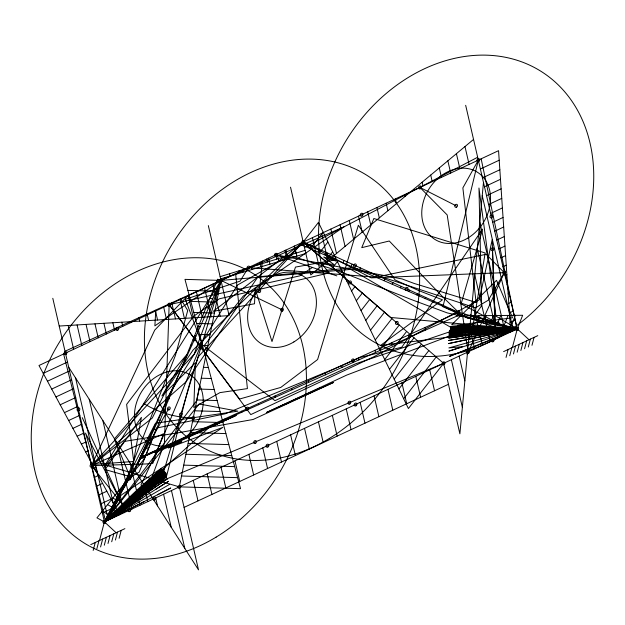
<?xml version="1.0" encoding="UTF-8"?>
<svg xmlns="http://www.w3.org/2000/svg" width="625" height="625" viewBox="0 0 625 625"><rect width="100%" height="100%" fill="white"/><g stroke="black" fill="none" stroke-linecap="round" stroke-linejoin="round"><path stroke-width="0.94" d="M155.75 310.914L154.875 325.852L220.992 280.422L343.922 226.852L243.211 296.133L203.938 345.945L274.953 400.664L355.484 363.852L478.492 322.031L517.289 328.898L529.008 339.75M483.477 182.438L459.883 433.812L443.617 363.336L303.195 242L213.258 311.32L254.523 303.766L255.18 288.867L272 341.555L295.469 267.078L336.734 259.68L324.914 254.641L335.969 261.07L323.695 257.008L334.023 264.57L320.891 262.953L329.281 272.875L219.203 298.859L193.93 315.969L126.633 404.375L133.695 461.484L92.766 464.453L186.086 381.781L257.953 276.859L353.719 267.617L475.406 307.867L488.375 300.148L504.305 272.641L486.148 254.305L376.055 277.125L248.391 267.617L240.062 281.156L185.336 299.289L201.703 343C182.391 390.727 163.359 438.617 140.938 484.984A29.656 23.852 -57.5 0 1 146.523 490.898L145.641 489.586L133.547 499.227L145.945 490.172L144.391 488.039M259.312 291.094L262.398 261.07M199.719 385.859L196.523 400.922L104.422 521.891L99.508 540.516M93.164 550.422L95.258 542.5M96.875 548.688L98.961 540.766M100.578 546.953L102.672 539.039M104.289 545.219L106.375 537.305M107.992 543.484L110.086 535.57M111.703 541.758L113.789 533.836M115.406 540.023L117.5 532.102M119.117 538.289L121.203 530.375M506.039 357.43L508.125 349.508M509.742 355.695L511.836 347.773M512.375 347.523L517.289 328.898L522.656 315.273L456.961 315.93L458.398 312.273L517.289 328.898L465.672 105.313M513.453 353.961L515.539 346.047M517.156 352.227L519.25 344.312M520.867 350.492L522.953 342.578M524.57 348.766L526.664 340.844M528.281 347.031L530.367 339.109M531.992 345.297L534.078 337.375M282.023 309.781L220.992 280.422L141.672 456.844L144.625 458.437L96.938 517.859L104.422 521.891L160.789 481.398L220.992 280.422L350.844 269.398L450.461 327.141L463.633 327.18M464.258 315.852L464.945 314.117M478.031 317.812L478.859 315.711M484.57 319.656L486.156 315.641M491.117 321.508L493.461 315.562M497.664 323.352L500.758 315.492M504.203 325.203L508.055 315.422M510.75 327.047L515.359 315.352M468.227 352.086L504.305 272.641L371.141 277.859L303.195 242L193.008 350.109L166.422 389.711L152.25 418.078L91.43 465.633L121.883 503.484L82.266 417.656M116.141 532.742L104.422 521.891L126.234 479.586L139.258 472.039L156.508 428.07L225.32 413.766L333.57 369.094L360.531 357.367L401.797 347.211L482.594 229.133L461.117 303.922L495.133 321.781L470.047 314.984L494.844 322.492L492.406 249.172M160.789 481.398L443.617 363.336L408.398 408.539L318.445 222.414L303.195 242L301.68 244.938L458.094 312.859L458.398 312.273L303.195 242L198.289 356.742C184.242 395.828 177.219 436.656 166.406 476.609L141.336 494.141L104.422 521.891L52.797 298.305M309.914 248.508L311.359 245.695M318.148 252.086L319.531 249.398M326.375 255.664L327.695 253.094M334.609 259.234L335.867 256.789M342.844 262.812L344.039 260.492M351.078 266.391L352.203 264.188M359.305 269.961L360.375 267.891M367.539 273.539L368.539 271.586M375.773 277.109L376.711 275.281M384 280.688L384.883 278.984M392.234 284.266L393.047 282.68M400.469 287.836L401.219 286.383M408.703 291.414L409.383 290.078M416.93 294.984L417.555 293.773M425.164 298.562L425.727 297.477M433.398 302.141L433.891 301.172M441.633 305.711L442.062 304.875M449.859 309.289L450.234 308.57M144.219 501.586L104.422 521.891L155.477 423.25L237.883 411.172L199.195 403.961L104.422 521.891L517.289 328.898L495.961 316.125L478.969 188.016L481.656 305.633L472.656 318.734L447.219 312.891L410.977 299.414L339.094 271.133L289.781 255.406L237.492 285.047L170.039 392.906L130.086 479.047L150.398 436.109L130.445 479.188L141.383 417.352L105.047 469.531L130.008 476.664L114.305 439.016L186.445 355.047L161.898 395.938L195.375 362.828L193.812 407.469L219.945 392.617L247.414 388.609L235.609 273.586M157.477 494.805L170.734 488L104.422 521.891L168.852 408.437M169.625 484.359L104.422 521.891L141.672 456.844L458.398 312.273L459.031 315.125L141.695 456.961L144.742 457.953L217.648 279.219L221 280.445L179.344 486.867L198.508 569.859L68.727 367.281M155.664 489.344L168.5 481.273L104.422 521.891L112.898 508.437M142.844 497.461L104.422 521.891L121.367 494.977L222.82 427.383L168.414 448.016L181.797 441.688L154.703 452.68L235.234 415.891L142.211 457.32L236.328 415.141L209.43 427.156L104.422 521.891L117.039 501.984L108.102 515.133L123.312 487.25L175.406 355.453L187.727 310.5L180.812 299.203M104.906 466.695L124.148 441.453L179.133 432.617L253.141 419.477L333.617 382.422L279.867 406.672L320.078 388.023L266.383 412.531L346.766 375.07L441.961 338.859L469.07 327.961L473.875 325.523L472.867 327.453L495.125 328.078L473.07 327.047L473.25 326.688L472.922 327.336L486.328 327.836M310.586 248.383L323.18 232.211M317.977 254.773L327.914 242.008M325.367 261.156L332.648 251.805M332.758 267.547L337.383 261.602M340.148 273.93L342.117 271.398M346.852 281.195L347.539 280.312M351.586 290.984L354.93 286.703M356.32 300.781L362.32 293.086M361.055 310.578L369.711 299.477M365.789 320.375L377.102 305.859M370.523 330.172L384.492 312.25M375.258 339.969L391.883 318.633M379.992 349.766L399.273 325.016M384.727 359.562L406.664 331.406M389.461 369.352L414.055 337.789M394.195 379.148L421.445 344.18M398.93 388.945L428.836 350.562M403.664 398.742L436.227 356.953M187.461 296.102L154.727 330.109L91.43 465.633L145.695 463.977L152.883 463.312L163.516 433.781L91.43 465.633L194.125 354.188L220.992 280.422L184.977 279.367L240.531 488.664L179.344 486.867L105.125 465.008L220.992 280.422L65.023 351.234M116.477 512.195L104.422 521.891L164.664 473.32L104.422 521.891L165.164 474.211L104.422 521.891C122.977 503.703 140.953 484.695 161.969 469.281L161.422 468.234L127.242 500.406L150.906 480.273L163.289 471.18L162.922 469.602L104.789 521.555L140.508 491.695L165.172 473.32L164.609 471.375L104.422 521.891L167.453 478.789L104.422 521.891L162.242 469.477L104.422 521.891L166.547 476.852L104.422 521.891L163.727 468.664L163.477 471.359L139.625 491.211L104.422 521.891L166.242 476.297L141.172 493.836L104.422 521.891L139.758 491.414L163.68 471.688L104.422 521.891L165.789 475.359L141.031 493.57L104.422 521.891L163.938 472.102L104.422 521.891L153.414 484.461L166.047 475.906L166.023 473.133L104.422 521.891L164.258 472.633L140.133 492.016M473.547 139.422L310.789 274.922L290.531 187.172M104.422 521.891L165.57 472.539L165.633 475.133L153.062 483.828L128.586 502.57M145.945 490.172L125.328 506.172M473.055 327.398L495.117 328.102L472.734 327.727L472.953 327.281L495.477 327.445L492.195 239.562L479.328 299.789L373.992 356.68L250.789 414.594L169.148 304.656L299.727 275.891L312.414 267.453M137.633 496.922L146.641 491.094L145.758 489.75L133.383 498.859L124.195 504.742A18.164 14.609 -57.5 0 1 123.398 504.531L134.922 493.984L148.242 487.445L164.406 443.195L169.148 304.656L239.57 399.016L280.773 387.438L317.609 359.539L358.375 225.234L395.039 279.93L418.445 290.461L442.453 299.797L380.609 345.422L517.289 328.898L466.422 317.18L442.961 306.742L478.328 160.133L462.867 187.891L476.109 302.422L414.18 283.453L402.109 278.945L275.789 254.805L276.789 259.109M472.594 328.25L486.164 328.367M304.453 247.477L477.664 157.25M43.234 373.352L67.508 362.008M480.383 169.016L499.203 160.219M47.477 381.211L69.555 370.891M482.43 177.898L499.844 169.758M51.719 389.07L71.609 379.773M484.484 186.781L500.484 179.297M55.953 396.93L73.656 388.656M486.531 195.664L501.125 188.844M60.195 404.789L75.711 397.539M488.586 204.547L501.758 198.383M64.438 412.648L77.758 406.422M490.633 213.43L502.398 207.93M68.672 420.508L79.812 415.305M492.688 222.312L503.039 217.469M72.914 428.367L81.859 424.188M494.734 231.188L503.68 227.008M77.156 436.227L83.914 433.063M496.781 240.07L504.32 236.555M81.398 444.086L85.961 441.945M498.836 248.953L504.953 246.094M85.633 451.945L88.016 450.828M500.883 257.836L505.594 255.633M502.938 266.719L506.234 265.18M92.117 468.594L94.117 467.664M504.984 275.602L506.875 274.719M94.164 477.477L98.352 475.516M507.039 284.484L507.594 284.227M96.219 486.359L102.594 483.375M508.148 293.805L509.484 293.18M98.266 495.242L106.836 491.234M508.789 303.344L511.375 302.141M100.32 504.125L111.078 499.094M509.43 312.891L513.266 311.094M102.367 513.008L115.312 506.953M510.07 322.43L515.242 320.016M90.75 544.609L124.898 528.648M503.617 351.617L537.766 335.656M184.086 507.383L448.453 384.305M220.125 276.672L305.117 250.328M220.625 278.844L305.844 253.477M476.117 334.469L517.289 328.898L466.359 317.352L517.289 328.898L476.727 345.812L449.563 356.367L517.289 328.898L466.289 317.562L517.289 328.898L476.266 342.641L448.852 351.125L462.539 346.68L448.867 347.914L517.289 328.898L390.656 317.469L303.195 242M462.391 336.289L448.672 338.039L517.289 328.898L457.266 326.875L517.289 328.898L448.484 343.594L517.289 328.898L450.633 326.781L490.883 328.062L451.656 324.766L496.516 280.328L512.531 317.766L457.641 325.109L510.938 328.492L497.523 328.062M476.211 333.266L517.289 328.898L472.734 328.023L486.312 328.07M462.516 334.711L448.828 336.133L517.289 328.898L450.602 327.828L476.938 328.133M462.641 333.477L448.977 334.656L517.289 328.898L448.547 340.477L517.289 328.898L450.477 328.734L463.312 328.836M476.305 332.32L517.289 328.898L476.805 328.875M59.203 326.047L229.117 315.625L208.336 225.602M463.062 330.336L449.719 330.883L517.289 328.898L449.109 333.5L517.289 328.898L450.273 329.617L477.07 329.719L449.984 330.266L517.289 328.898L449.227 332.594L517.289 328.898L449.867 330.539L517.289 328.898L449.328 331.891L517.289 328.898L476.625 329.914M486.047 328.461L472.578 328.312L485.188 252.977L373.852 218.508L361.75 247.648L389.266 241.008L442.859 297.008L461.32 314.984L495.508 327.453L473.438 326.516L486.781 327.281M470.68 327.281L457.219 327.078L510.898 328.695L470.664 327.336M457.258 326.883L477.07 327.492M187.898 290.383L218.797 291.289M190.82 301.398L216.609 302.156M193.75 312.414L214.414 313.016M196.672 323.43L212.227 323.883M199.594 334.445L210.031 334.75M202.516 345.461L207.844 345.617M203.453 367.344L208.367 367.492M201.266 378.211L211.289 378.508M199.07 389.078L214.211 389.523M196.883 399.945L217.141 400.539M194.688 410.805L220.062 411.555M192.5 421.672L222.984 422.57M190.305 432.539L225.906 433.586M188.109 443.406L228.836 444.602M185.922 454.266L231.758 455.617M183.727 465.133L234.68 466.633M181.539 476L237.609 477.648M481.719 327.602L495.125 328.078M473.078 327.297L486.477 327.812M472.906 327.43L486.305 327.93M473.258 326.867L495.055 328.227L481.68 327.695M481.695 327.523L495.055 328.227M275.789 254.805L336.828 275.883M213.812 288.625L216.82 289.711M209.977 298.031L212.641 298.992M206.141 307.438L208.469 308.281M202.305 316.844L204.289 317.562M198.461 326.258L200.117 326.852M194.625 335.664L195.945 336.133M190.789 345.07L191.766 345.422M186.953 354.477L187.594 354.703M170.898 391.844L171.602 392.102M166.719 401.133L167.766 401.508M162.547 410.414L163.93 410.914M158.367 419.703L160.094 420.32M154.195 428.984L156.258 429.727M150.023 438.273L152.414 439.133M145.844 447.562L148.578 448.539M456.148 205.82L419.953 187.422L447.18 214.93L468.18 351.883M137.531 464.07L139.32 465.039M133.391 471.297L134.023 471.641M128.727 478.242L129.258 478.523M123.43 484.844L125.117 485.75M118.133 491.445L120.977 492.977M112.828 498.047L116.836 500.211M107.531 504.648L112.695 507.438M102.234 511.258L108.555 514.664M141.883 485.68L143.008 486.641M142.789 486.438L144.125 487.75M143.805 487.414L145.352 489.203M144.672 488.367L146.367 490.648M119.555 514.812L38.992 365.492L498.562 150.672L510.711 331.977M121.883 503.484L85.508 433.109L97.383 473.031M63.609 353.992L105.633 521.32M482.234 195.664L513.414 330.711M464.984 146.555L469.109 164.445M479.75 222.125L505.656 334.336M456.414 153.688L459.891 168.75M477.266 248.586L497.898 337.961M474.789 275.047L490.148 341.586M447.852 160.82L450.68 173.062M472.305 301.508L482.391 345.211M439.281 167.953L441.461 177.367M469.82 327.969L474.633 348.836M430.719 175.078L432.242 181.68M466.883 352.461L467.336 354.43M422.148 182.211L423.023 185.984M459.125 356.086L464.852 380.891M413.586 189.344L413.852 190.492M451.367 359.711L462.367 407.352M404.586 194.602L405.016 196.477M395.367 198.914L396.453 203.609M429.703 369.836L434.539 390.781M386.148 203.219L387.891 210.742M376.938 207.531L379.32 217.867M415.797 376.336L420.625 397.258M367.719 211.836L370.758 225M401.891 382.844L406.711 403.742M358.5 216.148L362.188 232.133M349.281 220.453L353.625 239.266M387.977 389.344L392.797 410.219M340.062 224.766L345.055 246.398M374.07 395.844L378.883 416.695M330.844 229.07L336.492 253.523M321.625 233.383L327.922 260.656M360.164 402.344L364.969 423.172M312.406 237.688L319.359 267.789M346.25 408.844L351.055 429.648M294.539 246.047L296.867 256.141M294.055 246.266L295.672 253.258M332.344 415.352L337.141 436.125M285.883 250.086L287.898 258.812M284.922 250.539L286.227 256.188M318.438 421.852L323.227 442.609M277.234 254.133L278.93 261.484M268.578 258.18L269.961 264.156M266.656 259.078L267.344 262.039M304.523 428.352L309.312 449.086M259.93 262.219L260.992 266.828M257.523 263.344L257.898 264.969M290.617 434.852L295.398 455.562M251.273 266.266L252.023 269.5M242.625 270.312L243.055 272.164M239.016 270.82L239.258 271.883M276.711 441.352L281.484 462.039M233.969 274.359L234.086 274.836M229.57 273.75L230.125 276.156M225.109 277.508L225.32 278.398M262.797 447.859L267.57 468.516M212.789 284.172L220.172 316.172M248.891 454.359L253.656 474.992M204.578 287.898L211.234 316.719M196.367 291.625L202.289 317.266M234.984 460.859L239.742 481.477M188.156 295.352L193.344 317.82M221.07 467.359L225.828 487.953M179.953 299.078L184.406 318.367M171.742 302.797L175.461 318.914M207.164 473.859L211.914 494.43M163.531 306.523L166.516 319.461M155.32 310.25L157.578 320.008M193.258 480.367L198 500.906M147.117 313.977L148.633 320.562M138.906 317.703L139.688 321.109M171.461 490.555L184.844 548.539M130.695 321.43L130.945 322.516M163.57 494.242L171.188 527.211M121.805 322.203L122.758 326.344M155.688 497.922L157.523 505.891M112.859 322.758L114.57 330.164M143.859 484.562L147.797 501.609M103.922 323.305L106.391 333.992M130.203 463.242L139.914 505.297M94.977 323.852L98.203 337.82M116.539 441.914L132.023 508.984M86.031 324.398L90.016 341.648M102.875 420.594L124.133 512.672M77.094 324.945L81.828 345.477M89.219 399.266L116.25 516.359M68.148 325.5L73.641 349.297M75.555 377.945L108.359 520.047M441.727 319.875L442.328 322.594M425.063 327.484L425.625 330.055M408.391 335.094L408.922 337.523M391.719 342.703L392.219 344.984M375.047 350.312L375.523 352.453M358.383 357.922L358.82 359.914M341.711 365.531L342.117 367.383M325.039 373.141L325.414 374.852M308.367 380.75L308.711 382.312M291.703 388.359L292.016 389.781M275.031 395.969L275.312 397.242M258.359 403.578L258.609 404.711M241.688 411.188L241.906 412.172M225.023 418.797L225.203 419.641M208.352 426.406L208.508 427.102M191.68 434.016L191.805 434.57M175.008 441.625L175.102 442.031M481.148 158.812L517.039 329.016M193.227 418.055A145.297 116.859 -57.5 0 1 143.75 403.477M463.008 330.695L449.539 331.328L517.289 328.898L463.008 330.695M486.203 328.195L472.75 327.938L486.188 328.25M495.445 327.516L482.117 326.672L495.414 327.578M180.68 440.602A39.758 31.977 -57.5 0 0 190.914 375.375A39.758 31.977 -57.5 0 0 134.953 409.336A39.758 31.977 -57.5 0 0 180.68 440.602M216.164 537.094A159.016 127.898 -57.5 0 0 257.109 276.188A159.016 127.898 -57.5 0 0 33.273 412.039A159.016 127.898 -57.5 0 0 216.164 537.094M503.469 334.477A159.016 127.898 -57.5 0 0 544.406 73.562A159.016 127.898 -57.5 0 0 320.578 209.414A159.016 127.898 -57.5 0 0 503.469 334.477M467.984 237.984A39.758 31.977 -57.5 0 0 478.219 172.758A39.758 31.977 -57.5 0 0 422.258 206.719A39.758 31.977 -57.5 0 0 467.984 237.984M329.344 438.438A159.016 127.898 -57.5 0 0 370.281 177.531A159.016 127.898 -57.5 0 0 146.445 313.383A159.016 127.898 -57.5 0 0 329.344 438.438M293.852 341.945A39.758 31.977 -57.5 0 0 304.086 276.719A39.758 31.977 -57.5 0 0 248.133 310.688A39.758 31.977 -57.5 0 0 293.852 341.945M221.469 281.711A1.594 1.281 -57.5 0 0 221.875 279.102A1.594 1.281 -57.5 0 0 219.633 280.461A1.594 1.281 -57.5 0 0 221.469 281.711M248.867 268.898A1.594 1.281 -57.5 0 0 249.273 266.289A1.594 1.281 -57.5 0 0 247.039 267.648A1.594 1.281 -57.5 0 0 248.867 268.898M276.266 256.094A1.594 1.281 -57.5 0 0 276.672 253.484A1.594 1.281 -57.5 0 0 274.438 254.844A1.594 1.281 -57.5 0 0 276.266 256.094M303.664 243.289A1.594 1.281 -57.5 0 0 304.07 240.68A1.594 1.281 -57.5 0 0 301.836 242.031A1.594 1.281 -57.5 0 0 303.664 243.289M458.875 313.555A1.594 1.281 -57.5 0 0 459.281 310.945A1.594 1.281 -57.5 0 0 457.047 312.305A1.594 1.281 -57.5 0 0 458.875 313.555M353.297 361.75A1.594 1.281 -57.5 0 0 353.703 359.141A1.594 1.281 -57.5 0 0 351.469 360.5A1.594 1.281 -57.5 0 0 353.297 361.75M247.719 409.938A1.594 1.281 -57.5 0 0 248.133 407.328A1.594 1.281 -57.5 0 0 245.891 408.688A1.594 1.281 -57.5 0 0 247.719 409.938M142.148 458.133A1.594 1.281 -57.5 0 0 142.555 455.523A1.594 1.281 -57.5 0 0 140.312 456.883A1.594 1.281 -57.5 0 0 142.148 458.133M104.891 523.172A1.594 1.281 -57.5 0 0 105.305 520.57A1.594 1.281 -57.5 0 0 103.062 521.922A1.594 1.281 -57.5 0 0 104.891 523.172M91.906 466.922A1.594 1.281 -57.5 0 0 92.312 464.313A1.594 1.281 -57.5 0 0 90.078 465.672A1.594 1.281 -57.5 0 0 91.906 466.922M78.914 410.664A1.594 1.281 -57.5 0 0 79.328 408.055A1.594 1.281 -57.5 0 0 77.086 409.414A1.594 1.281 -57.5 0 0 78.914 410.664M65.93 354.414A1.594 1.281 -57.5 0 0 66.336 351.805A1.594 1.281 -57.5 0 0 64.102 353.164A1.594 1.281 -57.5 0 0 65.93 354.414M117.773 330.18A1.594 1.281 -57.5 0 0 118.188 327.57A1.594 1.281 -57.5 0 0 115.945 328.93A1.594 1.281 -57.5 0 0 117.773 330.18M169.617 305.945A1.594 1.281 -57.5 0 0 170.031 303.336A1.594 1.281 -57.5 0 0 167.789 304.695A1.594 1.281 -57.5 0 0 169.617 305.945M195.023 340.516A1.594 1.281 -57.5 0 0 195.438 337.906A1.594 1.281 -57.5 0 0 193.195 339.266A1.594 1.281 -57.5 0 0 195.023 340.516M168.586 399.32A1.594 1.281 -57.5 0 0 168.992 396.711A1.594 1.281 -57.5 0 0 166.758 398.07A1.594 1.281 -57.5 0 0 168.586 399.32M129.727 479.812A1.594 1.281 -57.5 0 0 130.133 477.203A1.594 1.281 -57.5 0 0 127.898 478.562A1.594 1.281 -57.5 0 0 129.727 479.812M117.312 501.492A1.594 1.281 -57.5 0 0 117.719 498.883A1.594 1.281 -57.5 0 0 115.484 500.242A1.594 1.281 -57.5 0 0 117.312 501.492M407.133 290.133A1.594 1.281 -57.5 0 0 407.547 287.523A1.594 1.281 -57.5 0 0 405.305 288.883A1.594 1.281 -57.5 0 0 407.133 290.133M355.398 266.711A1.594 1.281 -57.5 0 0 355.812 264.102A1.594 1.281 -57.5 0 0 353.57 265.461A1.594 1.281 -57.5 0 0 355.398 266.711M362.047 216A1.594 1.281 -57.5 0 0 362.453 213.391A1.594 1.281 -57.5 0 0 360.219 214.75A1.594 1.281 -57.5 0 0 362.047 216M420.422 188.711A1.594 1.281 -57.5 0 0 420.836 186.102A1.594 1.281 -57.5 0 0 418.594 187.461A1.594 1.281 -57.5 0 0 420.422 188.711M478.805 161.422A1.594 1.281 -57.5 0 0 479.211 158.812A1.594 1.281 -57.5 0 0 476.977 160.172A1.594 1.281 -57.5 0 0 478.805 161.422M491.789 217.672A1.594 1.281 -57.5 0 0 492.195 215.062A1.594 1.281 -57.5 0 0 489.961 216.422A1.594 1.281 -57.5 0 0 491.789 217.672M504.773 273.93A1.594 1.281 -57.5 0 0 505.188 271.32A1.594 1.281 -57.5 0 0 502.945 272.68A1.594 1.281 -57.5 0 0 504.773 273.93M517.766 330.18A1.594 1.281 -57.5 0 0 518.172 327.57A1.594 1.281 -57.5 0 0 515.938 328.93A1.594 1.281 -57.5 0 0 517.766 330.18M498.133 324.641A1.594 1.281 -57.5 0 0 498.547 322.031A1.594 1.281 -57.5 0 0 496.305 323.391A1.594 1.281 -57.5 0 0 498.133 324.641M478.5 319.102A1.594 1.281 -57.5 0 0 478.914 316.492A1.594 1.281 -57.5 0 0 476.672 317.852A1.594 1.281 -57.5 0 0 478.5 319.102M259.789 292.383A1.594 1.281 -57.5 0 0 260.195 289.773A1.594 1.281 -57.5 0 0 257.961 291.133A1.594 1.281 -57.5 0 0 259.789 292.383M492.883 250.461A1.594 1.281 -57.5 0 0 493.289 247.852A1.594 1.281 -57.5 0 0 491.055 249.211A1.594 1.281 -57.5 0 0 492.883 250.461M444.086 364.625A1.594 1.281 -57.5 0 0 444.492 362.016A1.594 1.281 -57.5 0 0 442.258 363.375A1.594 1.281 -57.5 0 0 444.086 364.625M356 405.797A1.594 1.281 -57.5 0 0 356.406 403.188A1.594 1.281 -57.5 0 0 354.172 404.547A1.594 1.281 -57.5 0 0 356 405.797M267.906 446.977A1.594 1.281 -57.5 0 0 268.32 444.367A1.594 1.281 -57.5 0 0 266.078 445.727A1.594 1.281 -57.5 0 0 267.906 446.977M179.82 488.148A1.594 1.281 -57.5 0 0 180.227 485.547A1.594 1.281 -57.5 0 0 177.992 486.898A1.594 1.281 -57.5 0 0 179.82 488.148M207.586 350.523A1.594 1.281 -57.5 0 0 207.992 347.914A1.594 1.281 -57.5 0 0 205.75 349.273A1.594 1.281 -57.5 0 0 207.586 350.523M154.844 499.828A1.594 1.281 -57.5 0 0 155.25 497.219A1.594 1.281 -57.5 0 0 153.016 498.578A1.594 1.281 -57.5 0 0 154.844 499.828M129.867 511.5A1.594 1.281 -57.5 0 0 130.273 508.891A1.594 1.281 -57.5 0 0 128.039 510.25A1.594 1.281 -57.5 0 0 129.867 511.5M349.812 403.977A1.594 1.281 -57.5 0 0 350.219 401.367A1.594 1.281 -57.5 0 0 347.984 402.727A1.594 1.281 -57.5 0 0 349.812 403.977M255.539 443.336A1.594 1.281 -57.5 0 0 255.945 440.727A1.594 1.281 -57.5 0 0 253.711 442.078A1.594 1.281 -57.5 0 0 255.539 443.336M161.266 482.688A1.594 1.281 -57.5 0 0 161.672 480.078A1.594 1.281 -57.5 0 0 159.438 481.438A1.594 1.281 -57.5 0 0 161.266 482.688M201.398 348.703A1.594 1.281 -57.5 0 0 201.805 346.094A1.594 1.281 -57.5 0 0 199.57 347.453A1.594 1.281 -57.5 0 0 201.398 348.703M181.328 415.695A1.594 1.281 -57.5 0 0 181.742 413.086A1.594 1.281 -57.5 0 0 179.5 414.445A1.594 1.281 -57.5 0 0 181.328 415.695M142.477 496.18A1.594 1.281 -57.5 0 0 142.883 493.578A1.594 1.281 -57.5 0 0 140.641 494.93A1.594 1.281 -57.5 0 0 142.477 496.18M123.68 509.68A1.594 1.281 -57.5 0 0 124.094 507.07A1.594 1.281 -57.5 0 0 121.852 508.43A1.594 1.281 -57.5 0 0 123.68 509.68M169.32 409.727A1.594 1.281 -57.5 0 0 169.734 407.117A1.594 1.281 -57.5 0 0 167.492 408.477A1.594 1.281 -57.5 0 0 169.32 409.727M193.703 419.336A1.594 1.281 -57.5 0 0 194.109 416.727A1.594 1.281 -57.5 0 0 191.875 418.086A1.594 1.281 -57.5 0 0 193.703 419.336M397.281 324.18A1.594 1.281 -57.5 0 0 397.688 321.57A1.594 1.281 -57.5 0 0 395.453 322.93A1.594 1.281 -57.5 0 0 397.281 324.18M350.469 283.734A1.594 1.281 -57.5 0 0 350.883 281.125A1.594 1.281 -57.5 0 0 348.641 282.484A1.594 1.281 -57.5 0 0 350.469 283.734M493.203 341.664A1.594 1.281 -57.5 0 0 493.617 339.055A1.594 1.281 -57.5 0 0 491.375 340.414A1.594 1.281 -57.5 0 0 493.203 341.664M468.648 353.141A1.594 1.281 -57.5 0 0 469.055 350.531A1.594 1.281 -57.5 0 0 466.82 351.891A1.594 1.281 -57.5 0 0 468.648 353.141M456.625 207.102A1.594 1.281 -57.5 0 0 457.031 204.492A1.594 1.281 -57.5 0 0 454.797 205.852A1.594 1.281 -57.5 0 0 456.625 207.102M282.5 311.07A1.594 1.281 -57.5 0 0 282.906 308.461A1.594 1.281 -57.5 0 0 280.672 309.82A1.594 1.281 -57.5 0 0 282.5 311.07"/></g></svg>
